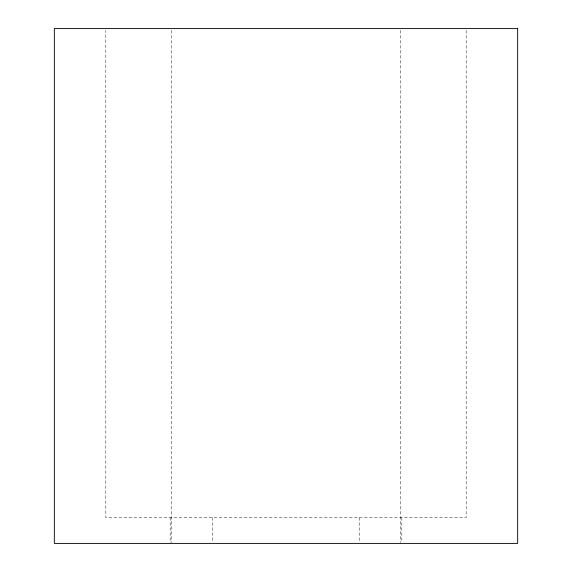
<?xml version="1.0" encoding="UTF-8"?>
<svg xmlns="http://www.w3.org/2000/svg" width="572" height="572" viewBox="0 0 572 572"><rect width="100%" height="100%" fill="white"/><g stroke="black" fill="none" stroke-linecap="round" stroke-linejoin="round"><path stroke-width="0.43" stroke-dasharray="2.86 2.15" d="M466.18 30.387L466.18 517.66L105.82 517.66L105.82 30.387M401.83 517.66L401.83 542.513M400.307 30.387L400.307 542.513M359.481 517.66L359.481 542.513M212.519 517.66L212.519 542.513M171.693 30.387L171.693 542.513M170.17 517.66L170.17 543.4"/><path stroke-width="0.86" d="M517.66 28.6L54.34 28.6L54.34 543.4L517.66 543.4L517.66 28.6"/></g></svg>
